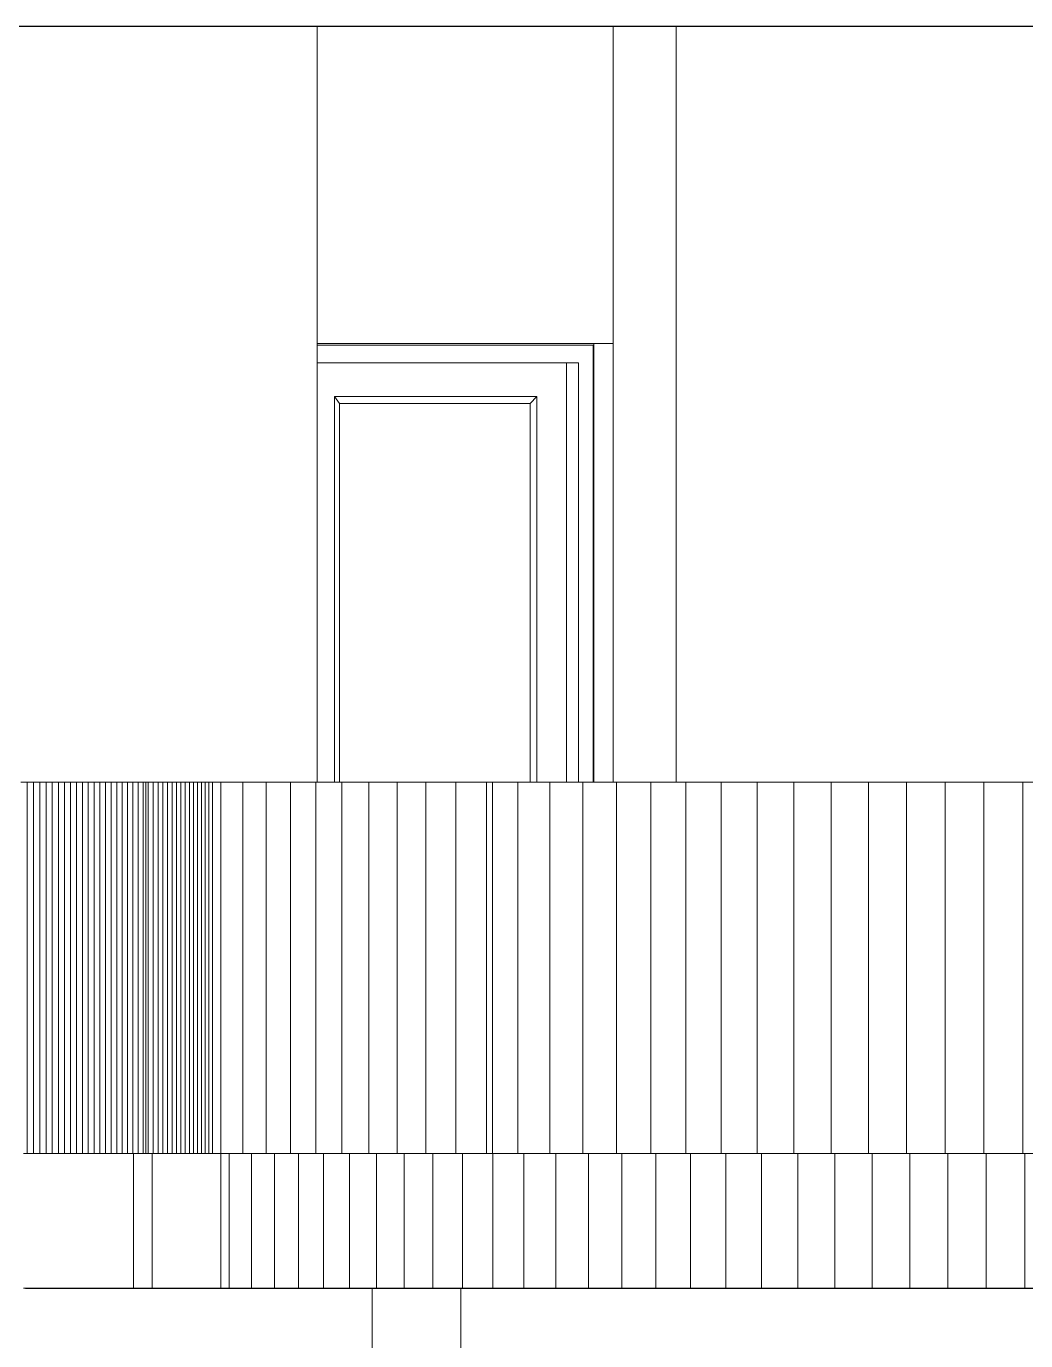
# Model space of a CAD drawing. Header units: metres. Extents: x 294 to 1101, y -498 to -355.
# Drawn here: x 617.223 to 620.184, y -467.5 to -463.605 of the extents above; entities that cross this region are included whole.
import ezdxf

# ---------------------------------------------------------------- set-up
doc = ezdxf.new("R2010")
doc.units = ezdxf.units.M
doc.layers.add('19-JARDINERIA', color=80, linetype='Continuous', lineweight=0)
doc.layers.add('SectionCutEdges', color=7, linetype='Continuous')

msp = doc.modelspace()

# ---------------------------------------------------------------- linework, layer by layer
at = {"layer": '19-JARDINERIA', "color": 251}
for p, q in [((618.0847, -464.5449), (618.0847, -463.6049)), ((618.9623, -463.6049), (618.9623, -464.5449)), ((619.1485, -465.8449), (619.1485, -463.6049)), ((618.0847, -464.5449), (618.1535, -464.5449)), ((618.0847, -464.5502), (618.0847, -464.5449)), ((618.9022, -464.5502), (618.0847, -464.5502)), ((618.0847, -464.6024), (618.0847, -464.5502)), ((618.1535, -464.5449), (618.2231, -464.5449)), ((618.2231, -464.5449), (618.2936, -464.5449)), ((618.2936, -464.5449), (618.365, -464.5449)), ((618.365, -464.5449), (618.4371, -464.5449)), ((618.4371, -464.5449), (618.51, -464.5449)), ((618.51, -464.5449), (618.5837, -464.5449)), ((618.5837, -464.5449), (618.6581, -464.5449)), ((618.6581, -464.5449), (618.7331, -464.5449)), ((618.7331, -464.5449), (618.8089, -464.5449)), ((618.8089, -464.5449), (618.8853, -464.5449)), ((618.8853, -464.5449), (618.9042, -464.5449)), ((618.9022, -465.8449), (618.9022, -464.5502)), ((618.9042, -464.5449), (618.9042, -465.8449)), ((618.9042, -464.5449), (618.9623, -464.5449)), ((618.9623, -465.8449), (618.9623, -464.5449)), ((618.0847, -464.6024), (618.8235, -464.6024)), ((618.0847, -465.8449), (618.0847, -464.6024)), ((618.8235, -465.8449), (618.8235, -464.6024)), ((618.8587, -464.6024), (618.8235, -464.6024)), ((618.8587, -465.8449), (618.8587, -464.6024)), ((618.7358, -464.7024), (618.1361, -464.7024)), ((618.1361, -464.7024), (618.1361, -465.8449)), ((618.1512, -464.7224), (618.1361, -464.7024)), ((618.7358, -464.7024), (618.7158, -464.7224)), ((618.7358, -465.8449), (618.7358, -464.7024)), ((618.7158, -464.7224), (618.1512, -464.7224)), ((618.1512, -464.7224), (618.1512, -465.8449)), ((618.7158, -465.8449), (618.7158, -464.7224)), ((617.2072, -465.8449), (617.226, -465.8449)), ((617.226, -466.9449), (617.226, -465.8449)), ((617.226, -465.8449), (617.2362, -465.8449)), ((617.2362, -465.8449), (617.2448, -465.8449)), ((617.2448, -465.8449), (617.2634, -465.8449)), ((617.2448, -466.9449), (617.2448, -465.8449)), ((617.2634, -465.8449), (617.2819, -465.8449)), ((617.2634, -466.9449), (617.2634, -465.8449)), ((617.2819, -465.8449), (617.3002, -465.8449)), ((617.2819, -466.9449), (617.2819, -465.8449)), ((617.3002, -465.8449), (617.3184, -465.8449)), ((617.3002, -466.9449), (617.3002, -465.8449)), ((617.3184, -465.8449), (617.3365, -465.8449)), ((617.3184, -466.9449), (617.3184, -465.8449)), ((617.3365, -466.9449), (617.3365, -465.8449)), ((617.3365, -465.8449), (617.3476, -465.8449)), ((617.3476, -465.8449), (617.3544, -465.8449)), ((617.3544, -465.8449), (617.3721, -465.8449)), ((617.3544, -466.9449), (617.3544, -465.8449)), ((617.3721, -465.8449), (617.3897, -465.8449)), ((617.3721, -466.9449), (617.3721, -465.8449)), ((617.3897, -465.8449), (617.4071, -465.8449)), ((617.3897, -466.9449), (617.3897, -465.8449)), ((617.4071, -465.8449), (617.4243, -465.8449)), ((617.4071, -466.9449), (617.4071, -465.8449)), ((617.4243, -465.8449), (617.4413, -465.8449)), ((617.4243, -466.9449), (617.4243, -465.8449)), ((617.4413, -465.8449), (617.4581, -465.8449)), ((617.4413, -466.9449), (617.4413, -465.8449)), ((617.4581, -466.9449), (617.4581, -465.8449)), ((617.4581, -465.8449), (617.4624, -465.8449)), ((617.4624, -465.8449), (617.4747, -465.8449)), ((617.4747, -465.8449), (617.4911, -465.8449)), ((617.4747, -466.9449), (617.4747, -465.8449)), ((617.4911, -465.8449), (617.5072, -465.8449)), ((617.4911, -466.9449), (617.4911, -465.8449)), ((617.5072, -465.8449), (617.5232, -465.8449)), ((617.5072, -466.9449), (617.5072, -465.8449)), ((617.5232, -465.8449), (617.5233, -465.8449)), ((617.5232, -466.9449), (617.5232, -465.8449)), ((617.5233, -465.8449), (617.5389, -465.8449)), ((617.5233, -466.9449), (617.5233, -465.8449)), ((617.5389, -465.8449), (617.5543, -465.8449)), ((617.5389, -466.9449), (617.5389, -465.8449)), ((617.5543, -465.8449), (617.5695, -465.8449)), ((617.5543, -466.9449), (617.5543, -465.8449)), ((617.5695, -465.8449), (617.577, -465.8449)), ((617.5695, -466.9449), (617.5695, -465.8449)), ((617.577, -466.9449), (617.577, -465.8449)), ((617.577, -465.8449), (617.5805, -465.8449)), ((617.5805, -465.8449), (617.5845, -465.8449)), ((617.5845, -465.8449), (617.5992, -465.8449)), ((617.5845, -466.9449), (617.5845, -465.8449)), ((617.5992, -465.8449), (617.6136, -465.8449)), ((617.5992, -466.9449), (617.5992, -465.8449)), ((617.6136, -465.8449), (617.6278, -465.8449)), ((617.6136, -466.9449), (617.6136, -465.8449)), ((617.6278, -465.8449), (617.6417, -465.8449)), ((617.6278, -466.9449), (617.6278, -465.8449)), ((617.6417, -465.8449), (617.6553, -465.8449)), ((617.6417, -466.9449), (617.6417, -465.8449)), ((617.6553, -465.8449), (617.6686, -465.8449)), ((617.6553, -466.9449), (617.6553, -465.8449)), ((617.6686, -465.8449), (617.6816, -465.8449)), ((617.6686, -466.9449), (617.6686, -465.8449)), ((617.6816, -465.8449), (617.6944, -465.8449)), ((617.6816, -466.9449), (617.6816, -465.8449)), ((617.6944, -466.9449), (617.6944, -465.8449)), ((617.6944, -465.8449), (617.702, -465.8449)), ((617.702, -465.8449), (617.7068, -465.8449)), ((617.7068, -465.8449), (617.7189, -465.8449)), ((617.7068, -466.9449), (617.7068, -465.8449)), ((617.7189, -465.8449), (617.7307, -465.8449)), ((617.7189, -466.9449), (617.7189, -465.8449)), ((617.7307, -465.8449), (617.7421, -465.8449)), ((617.7307, -466.9449), (617.7307, -465.8449)), ((617.7421, -465.8449), (617.7533, -465.8449)), ((617.7421, -466.9449), (617.7421, -465.8449)), ((617.7533, -465.8449), (617.7641, -465.8449)), ((617.7533, -466.9449), (617.7533, -465.8449)), ((617.7641, -465.8449), (617.7747, -465.8449)), ((617.7641, -466.9449), (617.7641, -465.8449)), ((617.7747, -465.8449), (617.7995, -465.8449)), ((617.7747, -466.9449), (617.7747, -465.8449)), ((617.7995, -466.9449), (617.7995, -465.8449)), ((617.7995, -465.8449), (617.8266, -465.8449)), ((617.8266, -465.8449), (617.8652, -465.8449)), ((617.8652, -465.8449), (617.934, -465.8449)), ((617.8652, -466.9449), (617.8652, -465.8449)), ((617.934, -466.9449), (617.934, -465.8449)), ((617.934, -465.8449), (617.9542, -465.8449)), ((617.9542, -465.8449), (618.0058, -465.8449)), ((618.0058, -465.8449), (618.0806, -465.8449)), ((618.0058, -466.9449), (618.0058, -465.8449)), ((618.0806, -466.9449), (618.0806, -465.8449)), ((618.0806, -465.8449), (618.0847, -465.8449)), ((618.0847, -465.8449), (618.1361, -465.8449)), ((618.1361, -465.8449), (618.1512, -465.8449)), ((618.1512, -465.8449), (618.1581, -465.8449)), ((618.1581, -465.8449), (618.2385, -465.8449)), ((618.1581, -466.9449), (618.1581, -465.8449)), ((618.2385, -465.8449), (618.3216, -465.8449)), ((618.2385, -466.9449), (618.2385, -465.8449)), ((618.3216, -465.8449), (618.4073, -465.8449)), ((618.3216, -466.9449), (618.3216, -465.8449)), ((618.4073, -465.8449), (618.4956, -465.8449)), ((618.4073, -466.9449), (618.4073, -465.8449)), ((618.4956, -465.8449), (618.5863, -465.8449)), ((618.4956, -466.9449), (618.4956, -465.8449)), ((618.5863, -465.8449), (618.6045, -465.8449)), ((618.5863, -466.9449), (618.5863, -465.8449)), ((618.6045, -465.8449), (618.6793, -465.8449)), ((618.6045, -466.9449), (618.6045, -465.8449)), ((618.6793, -466.9449), (618.6793, -465.8449)), ((618.6793, -465.8449), (618.7158, -465.8449)), ((618.7158, -465.8449), (618.7358, -465.8449)), ((618.7358, -465.8449), (618.7747, -465.8449)), ((618.7747, -466.9449), (618.7747, -465.8449)), ((618.7747, -465.8449), (618.8235, -465.8449)), ((618.8235, -465.8449), (618.8587, -465.8449)), ((618.8587, -465.8449), (618.8722, -465.8449)), ((618.8722, -466.9449), (618.8722, -465.8449)), ((618.8722, -465.8449), (618.9022, -465.8449)), ((618.9022, -465.8449), (618.9042, -465.8449)), ((618.9042, -465.8449), (618.9623, -465.8449)), ((618.9623, -465.8449), (618.9718, -465.8449)), ((618.9718, -465.8449), (619.0733, -465.8449)), ((618.9718, -466.9449), (618.9718, -465.8449)), ((619.0733, -466.9449), (619.0733, -465.8449)), ((619.0733, -465.8449), (619.1485, -465.8449)), ((619.1485, -465.8449), (619.1768, -465.8449)), ((619.1768, -466.9449), (619.1768, -465.8449)), ((619.1768, -465.8449), (619.2228, -465.8449)), ((619.2228, -465.8449), (619.282, -465.8449)), ((619.282, -465.8449), (619.3889, -465.8449)), ((619.282, -466.9449), (619.282, -465.8449)), ((619.3889, -466.9449), (619.3889, -465.8449)), ((619.3889, -465.8449), (619.4885, -465.8449)), ((619.4885, -465.8449), (619.4974, -465.8449)), ((619.4974, -465.8449), (619.6073, -465.8449)), ((619.4974, -466.9449), (619.4974, -465.8449)), ((619.6073, -465.8449), (619.7186, -465.8449)), ((619.6073, -466.9449), (619.6073, -465.8449)), ((619.7186, -466.9449), (619.7186, -465.8449)), ((619.7186, -465.8449), (619.7586, -465.8449)), ((619.7586, -465.8449), (619.8312, -465.8449)), ((619.8312, -465.8449), (619.9449, -465.8449)), ((619.8312, -466.9449), (619.8312, -465.8449)), ((619.9449, -466.9449), (619.9449, -465.8449)), ((619.9449, -465.8449), (620.0323, -465.8449)), ((620.0323, -465.8449), (620.0596, -465.8449)), ((620.0596, -465.8449), (620.1752, -465.8449)), ((620.0596, -466.9449), (620.0596, -465.8449)), ((620.1752, -465.8449), (620.2916, -465.8449)), ((620.1752, -466.9449), (620.1752, -465.8449)), ((617.226, -466.9449), (617.215, -466.9449)), ((617.2345, -466.9449), (617.226, -466.9449)), ((617.2448, -466.9449), (617.2345, -466.9449)), ((617.2538, -466.9449), (617.2448, -466.9449)), ((617.2634, -466.9449), (617.2538, -466.9449)), ((617.273, -466.9449), (617.2634, -466.9449)), ((617.2819, -466.9449), (617.273, -466.9449)), ((617.292, -466.9449), (617.2819, -466.9449)), ((617.3002, -466.9449), (617.292, -466.9449)), ((617.3109, -466.9449), (617.3002, -466.9449)), ((617.3184, -466.9449), (617.3109, -466.9449)), ((617.3297, -466.9449), (617.3184, -466.9449)), ((617.3365, -466.9449), (617.3297, -466.9449)), ((617.3483, -466.9449), (617.3365, -466.9449)), ((617.3544, -466.9449), (617.3483, -466.9449)), ((617.3668, -466.9449), (617.3544, -466.9449)), ((617.3721, -466.9449), (617.3668, -466.9449)), ((617.3851, -466.9449), (617.3721, -466.9449)), ((617.3897, -466.9449), (617.3851, -466.9449)), ((617.4032, -466.9449), (617.3897, -466.9449)), ((617.4071, -466.9449), (617.4032, -466.9449)), ((617.4211, -466.9449), (617.4071, -466.9449)), ((617.4243, -466.9449), (617.4211, -466.9449)), ((617.4389, -466.9449), (617.4243, -466.9449)), ((617.4413, -466.9449), (617.4389, -466.9449)), ((617.4564, -466.9449), (617.4413, -466.9449)), ((617.4581, -466.9449), (617.4564, -466.9449)), ((617.4737, -466.9449), (617.4581, -466.9449)), ((617.4747, -466.9449), (617.4737, -466.9449)), ((617.4908, -466.9449), (617.4747, -466.9449)), ((617.4911, -466.9449), (617.4908, -466.9449)), ((617.5072, -466.9449), (617.4911, -466.9449)), ((617.5077, -466.9449), (617.5072, -466.9449)), ((617.5232, -466.9449), (617.5077, -466.9449)), ((617.5233, -466.9449), (617.5232, -466.9449)), ((617.5244, -466.9449), (617.5233, -466.9449)), ((617.5389, -466.9449), (617.5244, -466.9449)), ((617.5408, -466.9449), (617.5389, -466.9449)), ((617.5408, -466.9449), (617.5412, -466.9449)), ((617.5408, -466.9549), (617.5412, -466.9549)), ((617.5543, -466.9449), (617.5412, -466.9449)), ((617.5412, -466.9449), (617.5412, -466.9549)), ((617.5412, -466.9549), (617.5412, -467.3349)), ((617.557, -466.9449), (617.5543, -466.9449)), ((617.5695, -466.9449), (617.557, -466.9449)), ((617.573, -466.9449), (617.5695, -466.9449)), ((617.577, -466.9449), (617.573, -466.9449)), ((617.5845, -466.9449), (617.577, -466.9449)), ((617.5887, -466.9449), (617.5845, -466.9449)), ((617.5963, -466.9449), (617.5887, -466.9449)), ((617.5963, -466.9449), (617.5963, -467.3438)), ((617.5992, -466.9449), (617.5963, -466.9449)), ((617.6041, -466.9449), (617.5992, -466.9449)), ((617.6136, -466.9449), (617.6041, -466.9449)), ((617.6192, -466.9449), (617.6136, -466.9449)), ((617.6278, -466.9449), (617.6192, -466.9449)), ((617.6341, -466.9449), (617.6278, -466.9449)), ((617.6341, -466.9449), (617.6417, -466.9449)), ((617.6487, -466.9449), (617.6417, -466.9449)), ((617.6553, -466.9449), (617.6487, -466.9449)), ((617.6631, -466.9449), (617.6553, -466.9449)), ((617.6686, -466.9449), (617.6631, -466.9449)), ((617.6771, -466.9449), (617.6686, -466.9449)), ((617.6816, -466.9449), (617.6771, -466.9449)), ((617.6908, -466.9449), (617.6816, -466.9449)), ((617.6944, -466.9449), (617.6908, -466.9449)), ((617.7042, -466.9449), (617.6944, -466.9449)), ((617.7068, -466.9449), (617.7042, -466.9449)), ((617.7174, -466.9449), (617.7068, -466.9449)), ((617.7189, -466.9449), (617.7174, -466.9449)), ((617.7302, -466.9449), (617.7189, -466.9449)), ((617.7307, -466.9449), (617.7302, -466.9449)), ((617.7421, -466.9449), (617.7307, -466.9449)), ((617.7426, -466.9449), (617.7421, -466.9449)), ((617.7533, -466.9449), (617.7426, -466.9449)), ((617.7548, -466.9449), (617.7533, -466.9449)), ((617.7641, -466.9449), (617.7548, -466.9449)), ((617.7666, -466.9449), (617.7641, -466.9449)), ((617.7747, -466.9449), (617.7666, -466.9449)), ((617.7781, -466.9449), (617.7747, -466.9449)), ((617.7893, -466.9449), (617.7781, -466.9449)), ((617.7995, -466.9449), (617.7893, -466.9449)), ((617.8001, -466.9449), (617.7995, -466.9449)), ((617.8248, -466.9449), (617.8001, -466.9449)), ((617.8001, -466.9449), (617.8001, -467.3438)), ((617.8248, -466.9449), (617.8248, -467.3438)), ((617.8652, -466.9449), (617.8248, -466.9449)), ((617.89, -466.9449), (617.8652, -466.9449)), ((617.89, -466.9449), (617.89, -467.3438)), ((617.934, -466.9449), (617.89, -466.9449)), ((617.9582, -466.9449), (617.934, -466.9449)), ((617.9582, -466.9449), (617.9582, -467.3438)), ((618.0058, -466.9449), (617.9582, -466.9449)), ((618.0294, -466.9449), (618.0058, -466.9449)), ((618.0294, -466.9449), (618.0294, -467.3438)), ((618.0806, -466.9449), (618.0294, -466.9449)), ((618.1036, -466.9449), (618.0806, -466.9449)), ((618.1036, -466.9449), (618.1036, -467.3438)), ((618.1581, -466.9449), (618.1036, -466.9449)), ((618.1806, -466.9449), (618.1581, -466.9449)), ((618.1806, -466.9449), (618.1806, -467.3438)), ((618.2385, -466.9449), (618.1806, -466.9449)), ((618.2603, -466.9449), (618.2385, -466.9449)), ((618.2603, -466.9449), (618.2603, -467.3438)), ((618.3216, -466.9449), (618.2603, -466.9449)), ((618.3427, -466.9449), (618.3216, -466.9449)), ((618.3427, -466.9449), (618.3427, -467.3438)), ((618.4073, -466.9449), (618.3427, -466.9449)), ((618.4277, -466.9449), (618.4073, -466.9449)), ((618.4277, -466.9449), (618.4277, -467.3438)), ((618.4956, -466.9449), (618.4277, -466.9449)), ((618.5153, -466.9449), (618.4956, -466.9449)), ((618.5153, -466.9449), (618.5153, -467.3438)), ((618.5863, -466.9449), (618.5153, -466.9449)), ((618.6045, -466.9449), (618.5863, -466.9449)), ((618.6053, -466.9449), (618.6045, -466.9449)), ((618.6053, -466.9449), (618.6053, -467.3438)), ((618.6053, -466.9449), (618.6793, -466.9449)), ((618.6976, -466.9449), (618.6793, -466.9449)), ((618.6976, -466.9449), (618.6976, -467.3438)), ((618.7747, -466.9449), (618.6976, -466.9449)), ((618.7922, -466.9449), (618.7747, -466.9449)), ((618.7922, -466.9449), (618.7922, -467.3438)), ((618.8722, -466.9449), (618.7922, -466.9449)), ((618.8889, -466.9449), (618.8722, -466.9449)), ((618.8889, -466.9449), (618.8889, -467.3438)), ((618.9718, -466.9449), (618.8889, -466.9449)), ((618.9877, -466.9449), (618.9718, -466.9449)), ((618.9877, -466.9449), (618.9877, -467.3438)), ((619.0733, -466.9449), (618.9877, -466.9449)), ((619.0885, -466.9449), (619.0733, -466.9449)), ((619.0885, -466.9449), (619.0885, -467.3438)), ((619.1768, -466.9449), (619.0885, -466.9449)), ((619.1911, -466.9449), (619.1768, -466.9449)), ((619.1911, -466.9449), (619.1911, -467.3438)), ((619.282, -466.9449), (619.1911, -466.9449)), ((619.2955, -466.9449), (619.282, -466.9449)), ((619.2955, -466.9449), (619.2955, -467.3438)), ((619.3889, -466.9449), (619.2955, -466.9449)), ((619.4016, -466.9449), (619.3889, -466.9449)), ((619.4016, -466.9449), (619.4016, -467.3438)), ((619.4974, -466.9449), (619.4016, -466.9449)), ((619.5092, -466.9449), (619.4974, -466.9449)), ((619.5092, -466.9449), (619.5092, -467.3438)), ((619.6073, -466.9449), (619.5092, -466.9449)), ((619.6182, -466.9449), (619.6073, -466.9449)), ((619.6182, -466.9449), (619.6182, -467.3438)), ((619.7186, -466.9449), (619.6182, -466.9449)), ((619.7287, -466.9449), (619.7186, -466.9449)), ((619.7287, -466.9449), (619.7287, -467.3438)), ((619.8312, -466.9449), (619.7287, -466.9449)), ((619.8403, -466.9449), (619.8312, -466.9449)), ((619.8403, -466.9449), (619.8403, -467.3438)), ((619.9449, -466.9449), (619.8403, -466.9449)), ((619.9531, -466.9449), (619.9449, -466.9449)), ((619.9531, -466.9449), (619.9531, -467.3438)), ((620.0596, -466.9449), (619.9531, -466.9449)), ((620.0669, -466.9449), (620.0596, -466.9449)), ((620.0669, -466.9449), (620.0669, -467.3438)), ((620.1752, -466.9449), (620.0669, -466.9449)), ((620.1816, -466.9449), (620.1752, -466.9449)), ((620.1816, -466.9449), (620.1816, -467.3438)), ((620.2916, -466.9449), (620.1816, -466.9449)), ((617.2345, -467.3438), (617.215, -467.3438)), ((617.2206, -467.3449), (617.2345, -467.3449)), ((617.2538, -467.3438), (617.2345, -467.3438)), ((617.2345, -467.3449), (617.241, -467.3449)), ((617.241, -467.3449), (617.2538, -467.3449)), ((617.273, -467.3438), (617.2538, -467.3438)), ((617.2538, -467.3449), (617.2616, -467.3449)), ((617.2616, -467.3449), (617.273, -467.3449)), ((617.292, -467.3438), (617.273, -467.3438)), ((617.273, -467.3449), (617.2822, -467.3449)), ((617.2822, -467.3449), (617.292, -467.3449)), ((617.3109, -467.3438), (617.292, -467.3438)), ((617.292, -467.3449), (617.303, -467.3449)), ((617.303, -467.3449), (617.3109, -467.3449)), ((617.3297, -467.3438), (617.3109, -467.3438)), ((617.3109, -467.3449), (617.3239, -467.3449)), ((617.3239, -467.3449), (617.3297, -467.3449)), ((617.3483, -467.3438), (617.3297, -467.3438)), ((617.3297, -467.3449), (617.3449, -467.3449)), ((617.3449, -467.3449), (617.3483, -467.3449)), ((617.3668, -467.3438), (617.3483, -467.3438)), ((617.3483, -467.3449), (617.366, -467.3449)), ((617.3668, -467.3449), (617.366, -467.3449)), ((617.3851, -467.3438), (617.3668, -467.3438)), ((617.3851, -467.3449), (617.3668, -467.3449)), ((617.4032, -467.3438), (617.3851, -467.3438)), ((617.3851, -467.3449), (617.3872, -467.3449)), ((617.3872, -467.3449), (617.4032, -467.3449)), ((617.4211, -467.3438), (617.4032, -467.3438)), ((617.4032, -467.3449), (617.4085, -467.3449)), ((617.4085, -467.3449), (617.4211, -467.3449)), ((617.4389, -467.3438), (617.4211, -467.3438)), ((617.43, -467.3449), (617.4211, -467.3449)), ((617.43, -467.3449), (617.4389, -467.3449)), ((617.4564, -467.3438), (617.4389, -467.3438)), ((617.4389, -467.3449), (617.4516, -467.3449)), ((617.4516, -467.3449), (617.4564, -467.3449)), ((617.4737, -467.3438), (617.4564, -467.3438)), ((617.4564, -467.3449), (617.4733, -467.3449)), ((617.4737, -467.3449), (617.4733, -467.3449)), ((617.4908, -467.3438), (617.4737, -467.3438)), ((617.4908, -467.3449), (617.4737, -467.3449)), ((617.5077, -467.3438), (617.4908, -467.3438)), ((617.4908, -467.3449), (617.4951, -467.3449)), ((617.4951, -467.3449), (617.5077, -467.3449)), ((617.5011, -467.3438), (617.5011, -467.3449)), ((617.5011, -467.3438), (617.5011, -467.3449)), ((617.5244, -467.3438), (617.5077, -467.3438)), ((617.5077, -467.3449), (617.517, -467.3449)), ((617.517, -467.3449), (617.5244, -467.3449)), ((617.5408, -467.3438), (617.5244, -467.3438)), ((617.5244, -467.3449), (617.539, -467.3449)), ((617.5408, -467.3449), (617.539, -467.3449)), ((617.5412, -467.3349), (617.5408, -467.3349)), ((617.5412, -467.3438), (617.5408, -467.3438)), ((617.5412, -467.3449), (617.5408, -467.3449)), ((617.5412, -467.3349), (617.5412, -467.3438)), ((617.557, -467.3438), (617.5412, -467.3438)), ((617.5412, -467.3438), (617.5412, -467.3449)), ((617.557, -467.3449), (617.5412, -467.3449)), ((617.573, -467.3438), (617.557, -467.3438)), ((617.557, -467.3449), (617.5612, -467.3449)), ((617.5612, -467.3449), (617.573, -467.3449)), ((617.5887, -467.3438), (617.573, -467.3438)), ((617.5834, -467.3449), (617.573, -467.3449)), ((617.5834, -467.3449), (617.5887, -467.3449)), ((617.5963, -467.3438), (617.5887, -467.3438)), ((617.5963, -467.3449), (617.5887, -467.3449)), ((617.5963, -467.3438), (617.5948, -467.3438)), ((617.5958, -467.3438), (617.5958, -467.3449)), ((617.5958, -467.3438), (617.5958, -467.3449)), ((617.5963, -467.3438), (617.5963, -467.3449)), ((617.6041, -467.3438), (617.5963, -467.3438)), ((617.6514, -467.3449), (617.5963, -467.3449)), ((617.6192, -467.3438), (617.6041, -467.3438)), ((617.6341, -467.3438), (617.6192, -467.3438)), ((617.6487, -467.3438), (617.6341, -467.3438)), ((617.6481, -467.3438), (617.6481, -467.3449)), ((617.6481, -467.3438), (617.6481, -467.3449)), ((617.6514, -467.3438), (617.6487, -467.3438)), ((617.6514, -467.3438), (617.6514, -467.3449)), ((617.6631, -467.3438), (617.6514, -467.3438)), ((617.6514, -467.3449), (617.7112, -467.3449)), ((617.6771, -467.3438), (617.6631, -467.3438)), ((617.6908, -467.3438), (617.6771, -467.3438)), ((617.7042, -467.3438), (617.6908, -467.3438)), ((617.7038, -467.3438), (617.7038, -467.3449)), ((617.7038, -467.3438), (617.7038, -467.3449)), ((617.7112, -467.3438), (617.7042, -467.3438)), ((617.7112, -467.3438), (617.7112, -467.3449)), ((617.7174, -467.3438), (617.7112, -467.3438)), ((617.7295, -467.3449), (617.7112, -467.3449)), ((617.7295, -467.3438), (617.7174, -467.3438)), ((617.7295, -467.3438), (617.7295, -467.3449)), ((617.7302, -467.3438), (617.7295, -467.3438)), ((617.7743, -467.3449), (617.7295, -467.3449)), ((617.7426, -467.3438), (617.7302, -467.3438)), ((617.7548, -467.3438), (617.7426, -467.3438)), ((617.7666, -467.3438), (617.7548, -467.3438)), ((617.7743, -467.3438), (617.7666, -467.3438)), ((617.7743, -467.3438), (617.7743, -467.3449)), ((617.7781, -467.3438), (617.7743, -467.3438)), ((617.8248, -467.3449), (617.7743, -467.3449)), ((617.7893, -467.3438), (617.7781, -467.3438)), ((617.8001, -467.3438), (617.7893, -467.3438)), ((617.8001, -467.3438), (617.8248, -467.3449)), ((617.8248, -467.3438), (617.8001, -467.3438)), ((617.89, -467.3438), (617.8248, -467.3438)), ((617.8248, -467.3438), (617.8248, -467.3449)), ((617.89, -467.3449), (617.8248, -467.3449)), ((617.9582, -467.3438), (617.89, -467.3438)), ((617.89, -467.3438), (617.89, -467.3449)), ((617.9582, -467.3449), (617.89, -467.3449)), ((618.0294, -467.3438), (617.9582, -467.3438)), ((617.9582, -467.3438), (617.9582, -467.3449)), ((618.0294, -467.3449), (617.9582, -467.3449)), ((618.1036, -467.3438), (618.0294, -467.3438)), ((618.0294, -467.3438), (618.0294, -467.3449)), ((618.1036, -467.3449), (618.0294, -467.3449)), ((618.1806, -467.3438), (618.1036, -467.3438)), ((618.1036, -467.3438), (618.1036, -467.3449)), ((618.1806, -467.3449), (618.1036, -467.3449)), ((618.2603, -467.3438), (618.1806, -467.3438)), ((618.1806, -467.3438), (618.1806, -467.3449)), ((618.1806, -467.3449), (618.2476, -467.3449)), ((618.2476, -467.3449), (618.2476, -468.2849)), ((618.2476, -467.3449), (618.2603, -467.3449)), ((618.3427, -467.3438), (618.2603, -467.3438)), ((618.2603, -467.3438), (618.2603, -467.3449)), ((618.3427, -467.3449), (618.2603, -467.3449)), ((618.4277, -467.3438), (618.3427, -467.3438)), ((618.3427, -467.3438), (618.3427, -467.3449)), ((618.4277, -467.3449), (618.3427, -467.3449)), ((618.5153, -467.3438), (618.4277, -467.3438)), ((618.4277, -467.3438), (618.4277, -467.3449)), ((618.4277, -467.3449), (618.511, -467.3449)), ((618.511, -470.6849), (618.511, -467.3449)), ((618.511, -467.3449), (618.5153, -467.3449)), ((618.6053, -467.3438), (618.5153, -467.3438)), ((618.5153, -467.3438), (618.5153, -467.3449)), ((618.6053, -467.3449), (618.5153, -467.3449)), ((618.6053, -467.3438), (618.6053, -467.3449)), ((618.6976, -467.3438), (618.6053, -467.3438)), ((618.6053, -467.3449), (618.6783, -467.3449)), ((618.6783, -467.3449), (618.6976, -467.3449)), ((618.7922, -467.3438), (618.6976, -467.3438)), ((618.6976, -467.3438), (618.6976, -467.3449)), ((618.7922, -467.3449), (618.6976, -467.3449)), ((618.8889, -467.3438), (618.7922, -467.3438)), ((618.7922, -467.3438), (618.7922, -467.3449)), ((618.8532, -467.3449), (618.7922, -467.3449)), ((618.8532, -467.3449), (618.8889, -467.3449)), ((618.9877, -467.3438), (618.8889, -467.3438)), ((618.8889, -467.3438), (618.8889, -467.3449)), ((618.9877, -467.3449), (618.8889, -467.3449)), ((619.0885, -467.3438), (618.9877, -467.3438)), ((618.9877, -467.3438), (618.9877, -467.3449)), ((619.0353, -467.3449), (618.9877, -467.3449)), ((619.0353, -467.3449), (619.0885, -467.3449)), ((619.1911, -467.3438), (619.0885, -467.3438)), ((619.0885, -467.3438), (619.0885, -467.3449)), ((619.1911, -467.3449), (619.0885, -467.3449)), ((619.2955, -467.3438), (619.1911, -467.3438)), ((619.1911, -467.3438), (619.1911, -467.3449)), ((619.2239, -467.3449), (619.1911, -467.3449)), ((619.2239, -467.3449), (619.2955, -467.3449)), ((619.4016, -467.3438), (619.2955, -467.3438)), ((619.2955, -467.3438), (619.2955, -467.3449)), ((619.4016, -467.3449), (619.2955, -467.3449)), ((619.5092, -467.3438), (619.4016, -467.3438)), ((619.4016, -467.3438), (619.4016, -467.3449)), ((619.4184, -467.3449), (619.4016, -467.3449)), ((619.4184, -467.3449), (619.5092, -467.3449)), ((619.6182, -467.3438), (619.5092, -467.3438)), ((619.5092, -467.3438), (619.5092, -467.3449)), ((619.5092, -467.3449), (619.618, -467.3449)), ((619.618, -467.3449), (619.6182, -467.3449)), ((619.7287, -467.3438), (619.6182, -467.3438)), ((619.6182, -467.3438), (619.6182, -467.3449)), ((619.7287, -467.3449), (619.6182, -467.3449)), ((619.8403, -467.3438), (619.7287, -467.3438)), ((619.7287, -467.3438), (619.7287, -467.3449)), ((619.8223, -467.3449), (619.7287, -467.3449)), ((619.8223, -467.3449), (619.8403, -467.3449)), ((619.9531, -467.3438), (619.8403, -467.3438)), ((619.8403, -467.3438), (619.8403, -467.3449)), ((619.9531, -467.3449), (619.8403, -467.3449)), ((620.0669, -467.3438), (619.9531, -467.3438)), ((619.9531, -467.3438), (619.9531, -467.3449)), ((620.0304, -467.3449), (619.9531, -467.3449)), ((620.0304, -467.3449), (620.0669, -467.3449)), ((620.1816, -467.3438), (620.0669, -467.3438)), ((620.0669, -467.3438), (620.0669, -467.3449)), ((620.1816, -467.3449), (620.0669, -467.3449)), ((620.2971, -467.3438), (620.1816, -467.3438)), ((620.1816, -467.3438), (620.1816, -467.3449)), ((620.2417, -467.3449), (620.1816, -467.3449))]:
    msp.add_line(p, q, dxfattribs=at)
at = {"layer": 'SectionCutEdges'}
for p, q in [((617.1285, -463.6049), (617.2362, -463.6049)), ((617.2362, -463.6049), (617.3476, -463.6049)), ((617.3476, -463.6049), (617.4624, -463.6049)), ((617.4624, -463.6049), (617.5805, -463.6049)), ((617.5805, -463.6049), (617.702, -463.6049)), ((617.702, -463.6049), (617.8266, -463.6049)), ((617.8266, -463.6049), (617.9542, -463.6049)), ((617.9542, -463.6049), (618.0847, -463.6049)), ((618.0847, -463.6049), (618.1535, -463.6049)), ((618.1535, -463.6049), (618.2231, -463.6049)), ((618.2231, -463.6049), (618.2936, -463.6049)), ((618.2936, -463.6049), (618.365, -463.6049)), ((618.365, -463.6049), (618.4371, -463.6049)), ((618.4371, -463.6049), (618.51, -463.6049)), ((618.51, -463.6049), (618.5837, -463.6049)), ((618.5837, -463.6049), (618.6581, -463.6049)), ((618.6581, -463.6049), (618.7331, -463.6049)), ((618.7331, -463.6049), (618.8089, -463.6049)), ((618.8089, -463.6049), (618.8853, -463.6049)), ((618.8853, -463.6049), (618.9623, -463.6049)), ((618.9623, -463.6049), (619.1485, -463.6049)), ((619.1485, -463.6049), (619.2228, -463.6049)), ((619.2228, -463.6049), (619.4885, -463.6049)), ((619.4885, -463.6049), (619.7586, -463.6049)), ((619.7586, -463.6049), (620.0323, -463.6049)), ((620.0323, -463.6049), (620.3088, -463.6049))]:
    msp.add_line(p, q, dxfattribs=at)

doc.saveas('drawing.dxf')
